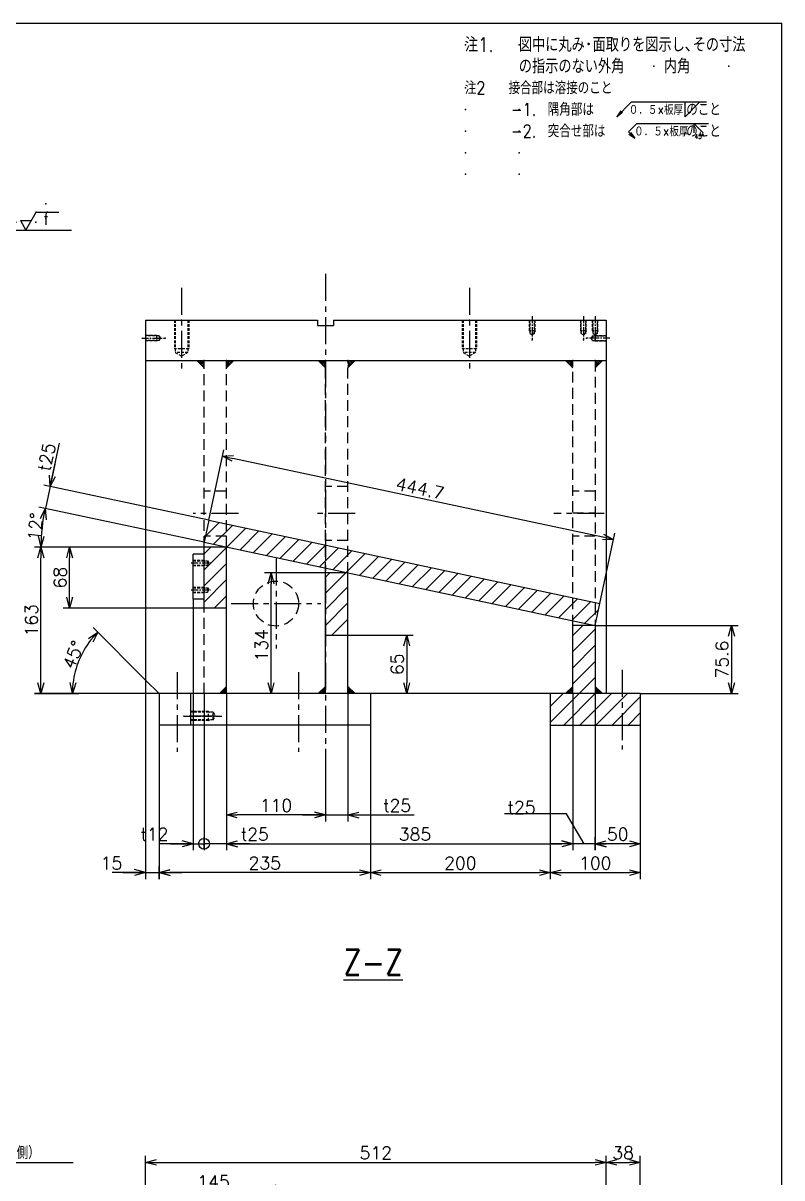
# Model space of a CAD drawing. Header units: millimetres. Extents: x -868 to 0, y 0 to 636.
# Drawn here: x -220.9 to -10, y 264.2 to 585 of the extents above; entities that cross this region are included whole.
import ezdxf

# ---------------------------------------------------------------- set-up
doc = ezdxf.new("R2010")
doc.units = ezdxf.units.MM
doc.linetypes.add('CENTER', pattern=[12, 7.5, -1.5, 1.5, -1.5])
doc.linetypes.add('DASHED', pattern=[4.5, 3, -1.5])
doc.layers.add('VIEW0001', color=7, linetype='Continuous')
doc.styles.get("Standard").update_dxf_attribs({"font": 'ROMANS', "bigfont": 'EXTFONT'})
doc.dimstyles.new('ISO-25', dxfattribs={"dimtxt": 2.5, "dimasz": 2.5, "dimexe": 1.25, "dimexo": 0.625, "dimtad": 1, "dimtxsty": 'Standard', "dimcen": 2.5, "dimadec": 0, "dimazin": 0, "dimtfac": 1, "dimtmove": 0, "dimatfit": 3, "dimfxl": 1, "dimarcsym": 0})
pattern_1 = [(45, (0, 0), (-2.236068, 2.236068), [])]

# ---------------------------------------------------------------- blocks, each defined once
blk = doc.blocks.new('DTL0028')
at = {"color": 0, "linetype": 'CENTER'}
blk.add_line((4.2, 0), (-21.8, 0), dxfattribs=at)
at = {"color": 0, "linetype": 'DASHED'}
for p, q in [((-15, 2.5), (-16.4, 0)), ((-15, -2.5), (-16.4, 0)), ((-15, -2.5), (-15, 2.5)), ((-15, 2.5), (0, 2.5)), ((-12, 3), (-12.9, 2.5)), ((-12, -3), (-12, 3)), ((-12, 3), (0, 3)), ((-15, -2.5), (0, -2.5)), ((-12, -3), (-12.9, -2.5)), ((-12, -3), (0, -3))]:
    blk.add_line(p, q, dxfattribs=at)
at = {"color": 0}
for p in [(-21.8, 0), (-12, 0), (0, 0)]:
    blk.add_point(p, dxfattribs=at)
blk = doc.blocks.new('DTL0018')
h = blk.add_hatch()
h.set_pattern_fill('ANSI31', color=0, scale=0.4, style=0, pattern_type=2)
h.set_pattern_definition([(45, (0, 0), (-0.89443, 0.89443), [])])
h.paths.add_polyline_path([(0, 8), (8, 0), (0, 0)])
at = {"color": 0, "linetype": 'Continuous'}
blk.add_line((8, 0), (0, 8), dxfattribs=at)
at = {"color": 0}
blk.add_point((0, 0), dxfattribs=at)
blk = doc.blocks.new('DTL0059')
at = {"color": 0, "linetype": 'CENTER'}
blk.add_line((-2.2, 0), (19.1, 0), dxfattribs=at)
at = {"color": 0, "linetype": 'DASHED'}
for p, q in [((0, 3), (12, 3)), ((0, 2.4), (16, 2.4)), ((12, 3), (12, -3)), ((16, 2.4), (16, -2.4)), ((16, 2.4), (17.4, 0)), ((16, -2.4), (17.4, 0)), ((0, -2.4), (16, -2.4)), ((0, -3), (12, -3))]:
    blk.add_line(p, q, dxfattribs=at)
at = {"color": 0}
for p in [(0, 0), (17.4, 0)]:
    blk.add_point(p, dxfattribs=at)
blk = doc.blocks.new('DTL0055')
at = {"color": 0, "linetype": 'CENTER'}
blk.add_line((-7.9, 0), (34.6, 0), dxfattribs=at)
at = {"color": 0, "linetype": 'DASHED'}
for p, q in [((20, 5), (0, 5)), ((25, 4.2), (0, 4.2)), ((20, 5), (20, -5)), ((20, 5), (21.3, 4.2)), ((25, 4.2), (27.5, 0)), ((25, 4.2), (25, -4.3)), ((25, -4.3), (0, -4.3)), ((20, -5), (0, -5)), ((20, -5), (21.3, -4.3)), ((25, -4.3), (27.5, 0))]:
    blk.add_line(p, q, dxfattribs=at)
at = {"color": 0}
for p in [(0, 0), (20, 0)]:
    blk.add_point(p, dxfattribs=at)
blk = doc.blocks.new('DTL0060')
at = {"color": 0, "linetype": 'DASHED'}
for p, q in [((0, 8), (32, 8)), ((0, 7), (36, 7)), ((32, 8), (32, -8)), ((36, 7), (40, 0)), ((36, 7), (36, -7)), ((0, -7), (36, -7)), ((0, -8), (32, -8)), ((36, -7), (40, 0))]:
    blk.add_line(p, q, dxfattribs=at)
at = {"color": 0}
for p in [(0, 0), (40, 0)]:
    blk.add_point(p, dxfattribs=at)
blk = doc.blocks.new('_Open30')
at = {"color": 0, "linetype": 'ByBlock', "lineweight": -2}
for p, q in [((-1, 0.267949), (0, 0)), ((0, 0), (-1, -0.267949)), ((0, 0), (-1, 0))]:
    blk.add_line(p, q, dxfattribs=at)
blk = doc.blocks.new('*D129')
at = {"color": 0, "lineweight": -2}
for p, q in [((-186.89, 219.99), (-186.89, 270.3)), ((-58.89, 219.99), (-58.89, 270.3)), ((-183.89, 268.5), (-61.89, 268.5))]:
    blk.add_line(p, q, dxfattribs=at)
at = {"layer": 'Defpoints', "color": 0}
for p in [(-58.89, 268.5), (-186.89, 219.99), (-58.89, 219.99)]:
    blk.add_point(p, dxfattribs=at)
at = {"color": 0, "lineweight": -2, "xscale": 3, "yscale": 3, "zscale": 3, "rotation": 180}
blk.add_blockref('_Open30', (-186.89, 268.5), dxfattribs=at)
at = {"color": 0, "lineweight": -2, "xscale": 3, "yscale": 3, "zscale": 3}
blk.add_blockref('_Open30', (-58.89, 268.5), dxfattribs=at)
at = {"color": 0, "insert": (-122.89, 271.14), "char_height": 3.5, "attachment_point": 5}
blk.add_mtext('512', dxfattribs=at)
blk = doc.blocks.new('*D130')
at = {"color": 0, "lineweight": -2}
for p, q in [((-49.39, 116.24), (-49.39, 270.3)), ((-55.89, 268.5), (-52.39, 268.5))]:
    blk.add_line(p, q, dxfattribs=at)
at = {"layer": 'Defpoints', "color": 0}
for p in [(-49.39, 268.5), (-58.89, 219.99), (-49.39, 116.24)]:
    blk.add_point(p, dxfattribs=at)
at = {"color": 0, "lineweight": -2, "xscale": 3, "yscale": 3, "zscale": 3, "rotation": 180}
blk.add_blockref('_Open30', (-58.89, 268.5), dxfattribs=at)
at = {"color": 0, "lineweight": -2, "xscale": 3, "yscale": 3, "zscale": 3}
blk.add_blockref('_Open30', (-49.39, 268.5), dxfattribs=at)
at = {"color": 0, "insert": (-54.14, 271.14), "char_height": 3.5, "attachment_point": 5}
blk.add_mtext('38', dxfattribs=at)
blk = doc.blocks.new('*D131')
at = {"color": 0, "lineweight": -2}
for p, q in [((-153.64, 260.5), (-183.89, 260.5)), ((-150.64, 153.74), (-150.64, 262.3))]:
    blk.add_line(p, q, dxfattribs=at)
at = {"layer": 'Defpoints', "color": 0}
for p in [(-186.89, 290.2), (-186.89, 260.5), (-150.64, 153.74)]:
    blk.add_point(p, dxfattribs=at)
at = {"color": 0, "lineweight": -2, "xscale": 3, "yscale": 3, "zscale": 3, "rotation": 180}
blk.add_blockref('_Open30', (-186.89, 260.5), dxfattribs=at)
at = {"color": 0, "lineweight": -2, "xscale": 3, "yscale": 3, "zscale": 3}
blk.add_blockref('_Open30', (-150.64, 260.5), dxfattribs=at)
at = {"color": 0, "insert": (-168, 263.14), "char_height": 3.5, "attachment_point": 5}
blk.add_mtext('145', dxfattribs=at)
blk = doc.blocks.new('*D132')
at = {"color": 0, "lineweight": -2}
for p, q in [((-164.39, 398.74), (-164.39, 355.2)), ((-68.14, 398.74), (-68.14, 355.2)), ((-161.39, 357), (-71.14, 357))]:
    blk.add_line(p, q, dxfattribs=at)
at = {"layer": 'Defpoints', "color": 0}
for p in [(-164.39, 398.74), (-68.14, 398.74), (-68.14, 357)]:
    blk.add_point(p, dxfattribs=at)
at = {"color": 0, "lineweight": -2, "xscale": 3, "yscale": 3, "zscale": 3, "rotation": 180}
blk.add_blockref('_Open30', (-164.39, 357), dxfattribs=at)
at = {"color": 0, "lineweight": -2, "xscale": 3, "yscale": 3, "zscale": 3}
blk.add_blockref('_Open30', (-68.14, 357), dxfattribs=at)
at = {"color": 0, "insert": (-112, 359.64), "char_height": 3.5, "attachment_point": 5}
blk.add_mtext('385', dxfattribs=at)
blk = doc.blocks.new('*D134')
at = {"color": 7, "linetype": 'Continuous'}
for p, q in [((-173.64, 424.99), (-173.64, 355.2)), ((-170.64, 398.74), (-170.64, 355.2)), ((-173.64, 357), (-183.2, 357)), ((-179.99, 357), (-170.64, 357)), ((-173.64, 357), (-176.69, 357.82)), ((-173.64, 357), (-176.69, 356.18))]:
    blk.add_line(p, q, dxfattribs=at)
blk.add_circle((-170.64, 357), 1.5, dxfattribs=at)
at = {"layer": 'Defpoints', "color": 0}
for p in [(-173.64, 424.99), (-170.64, 398.74), (-170.64, 357)]:
    blk.add_point(p, dxfattribs=at)
at = {"color": 0, "insert": (-184.46, 359.64), "char_height": 3.5, "attachment_point": 5}
blk.add_mtext('t12', dxfattribs=at)
blk = doc.blocks.new('_Origin')
at = {"color": 0, "linetype": 'ByBlock', "lineweight": -2}
blk.add_line((0, 0), (-1, 0), dxfattribs=at)
blk.add_circle((0, 0), 0.5, dxfattribs=at)
blk = doc.blocks.new('*D136')
at = {"color": 7, "linetype": 'Continuous'}
for p, q in [((-170.64, 355.58), (-170.64, 358.8)), ((-158.04, 357), (-170.64, 357)), ((-164.39, 357), (-161.33, 357.82)), ((-164.39, 357), (-161.33, 356.18)), ((-164.39, 357), (-152.85, 357))]:
    blk.add_line(p, q, dxfattribs=at)
at = {"layer": 'Defpoints', "color": 0}
for p in [(-164.39, 398.74), (-170.64, 357), (-170.64, 355.58)]:
    blk.add_point(p, dxfattribs=at)
at = {"color": 0, "insert": (-156.55, 359.64), "char_height": 3.5, "attachment_point": 5}
blk.add_mtext('t25', dxfattribs=at)
blk = doc.blocks.new('_None')
blk = doc.blocks.new('*D137')
at = {"color": 0, "lineweight": -2}
blk.add_line((-139.89, 365), (-161.39, 365), dxfattribs=at)
at = {"layer": 'Defpoints', "color": 0}
for p in [(-164.39, 365), (-136.89, 359.32), (-164.39, 355.58)]:
    blk.add_point(p, dxfattribs=at)
at = {"color": 0, "lineweight": -2, "xscale": 3, "yscale": 3, "zscale": 3, "rotation": 180}
blk.add_blockref('_Open30', (-164.39, 365), dxfattribs=at)
at = {"color": 0, "lineweight": -2, "xscale": 3, "yscale": 3, "zscale": 3}
blk.add_blockref('_Open30', (-136.89, 365), dxfattribs=at)
at = {"color": 0, "insert": (-150.64, 367.64), "char_height": 3.5, "attachment_point": 5}
blk.add_mtext('110', dxfattribs=at)
blk = doc.blocks.new('*D143')
at = {"color": 0, "lineweight": -2}
for p, q in [((-74.39, 389.99), (-74.39, 347.2)), ((-49.39, 389.99), (-49.39, 347.2)), ((-71.39, 349), (-52.39, 349))]:
    blk.add_line(p, q, dxfattribs=at)
at = {"layer": 'Defpoints', "color": 0}
for p in [(-74.39, 389.99), (-49.39, 389.99), (-49.39, 349)]:
    blk.add_point(p, dxfattribs=at)
at = {"color": 0, "lineweight": -2, "xscale": 3, "yscale": 3, "zscale": 3, "rotation": 180}
blk.add_blockref('_Open30', (-74.39, 349), dxfattribs=at)
at = {"color": 0, "lineweight": -2, "xscale": 3, "yscale": 3, "zscale": 3}
blk.add_blockref('_Open30', (-49.39, 349), dxfattribs=at)
at = {"color": 0, "insert": (-61.89, 351.64), "char_height": 3.5, "attachment_point": 5}
blk.add_mtext('100', dxfattribs=at)
blk = doc.blocks.new('*D144')
at = {"color": 0, "lineweight": -2}
for p, q in [((-124.39, 389.99), (-124.39, 347.2)), ((-121.39, 349), (-77.39, 349))]:
    blk.add_line(p, q, dxfattribs=at)
at = {"layer": 'Defpoints', "color": 0}
for p in [(-124.39, 389.99), (-74.39, 389.99), (-74.39, 349)]:
    blk.add_point(p, dxfattribs=at)
at = {"color": 0, "lineweight": -2, "xscale": 3, "yscale": 3, "zscale": 3, "rotation": 180}
blk.add_blockref('_Open30', (-124.39, 349), dxfattribs=at)
at = {"color": 0, "lineweight": -2, "xscale": 3, "yscale": 3, "zscale": 3}
blk.add_blockref('_Open30', (-74.39, 349), dxfattribs=at)
at = {"color": 0, "insert": (-99.39, 351.64), "char_height": 3.5, "attachment_point": 5}
blk.add_mtext('200', dxfattribs=at)
blk = doc.blocks.new('*D160')
at = {"color": 7, "linetype": 'Continuous'}
for p, q in [((-130.64, 398.74), (-130.64, 363.2)), ((-136.89, 383.36), (-136.89, 363.2)), ((-136.89, 365), (-139.94, 365.82)), ((-130.64, 365), (-127.58, 365.82)), ((-143.24, 365), (-124.29, 365)), ((-136.89, 365), (-139.94, 364.18)), ((-130.64, 365), (-127.58, 364.18)), ((-130.64, 365), (-112.23, 365))]:
    blk.add_line(p, q, dxfattribs=at)
at = {"layer": 'Defpoints', "color": 0}
for p in [(-130.64, 398.74), (-136.89, 383.36), (-130.64, 365)]:
    blk.add_point(p, dxfattribs=at)
at = {"color": 0, "insert": (-116.98, 367.64), "char_height": 3.5, "attachment_point": 5}
blk.add_mtext('t25', dxfattribs=at)
blk = doc.blocks.new('*D161')
at = {"color": 7, "linetype": 'Continuous'}
for p, q in [((-61.89, 398.74), (-61.89, 355.2)), ((-69.84, 365.36), (-87.13, 365.36)), ((-65.01, 357), (-69.84, 365.36)), ((-55.54, 357), (-74.49, 357)), ((-68.14, 357), (-71.19, 357.82)), ((-68.14, 357), (-71.19, 356.18)), ((-61.89, 357), (-58.83, 357.82)), ((-61.89, 357), (-58.83, 356.18))]:
    blk.add_line(p, q, dxfattribs=at)
at = {"layer": 'Defpoints', "color": 0}
for p in [(-68.14, 398.74), (-61.89, 398.74), (-68.14, 357)]:
    blk.add_point(p, dxfattribs=at)
at = {"color": 0, "insert": (-82.38, 365.36), "char_height": 3.5, "attachment_point": 8}
blk.add_mtext('t25', dxfattribs=at)
blk = doc.blocks.new('*D162')
at = {"color": 0, "lineweight": -2}
for p, q in [((-49.39, 389.99), (-49.39, 355.2)), ((-61.89, 355.2), (-61.89, 358.8)), ((-52.39, 357), (-58.89, 357))]:
    blk.add_line(p, q, dxfattribs=at)
at = {"layer": 'Defpoints', "color": 0}
for p in [(-49.39, 389.99), (-61.89, 357), (-61.89, 355.2)]:
    blk.add_point(p, dxfattribs=at)
at = {"color": 0, "lineweight": -2, "xscale": 3, "yscale": 3, "zscale": 3, "rotation": 180}
blk.add_blockref('_Open30', (-61.89, 357), dxfattribs=at)
at = {"color": 0, "lineweight": -2, "xscale": 3, "yscale": 3, "zscale": 3}
blk.add_blockref('_Open30', (-49.39, 357), dxfattribs=at)
at = {"color": 0, "insert": (-55.64, 359.64), "char_height": 3.5, "attachment_point": 5}
blk.add_mtext('50', dxfattribs=at)
blk = doc.blocks.new('SYM0030')
at = {"color": 7, "linetype": 'Continuous'}
for p, q in [((0, 0), (40.93, 52.95)), ((40.93, 52.95), (89.94, 52.95)), ((0, 0), (1.22, 2.92)), ((0, 0), (2.52, 1.92))]:
    blk.add_line(p, q, dxfattribs=at)
at = {"color": 7, "insert": (43.07, 53.82), "char_height": 3.5, "attachment_point": 7}
blk.add_mtext('{\\W0.833333;2×2-M6深12（両側）}', dxfattribs=at)
blk = doc.blocks.new('*D221')
at = {"color": 0, "lineweight": -2}
for p, q in [((-61.89, 417.64), (-22.2, 417.64)), ((-24, 414.64), (-24, 401.74)), ((-49.39, 398.74), (-22.2, 398.74))]:
    blk.add_line(p, q, dxfattribs=at)
at = {"layer": 'Defpoints', "color": 0}
for p in [(-61.89, 417.64), (-49.39, 398.74), (-24, 398.74)]:
    blk.add_point(p, dxfattribs=at)
at = {"color": 0, "lineweight": -2, "xscale": 3, "yscale": 3, "zscale": 3}
for p, rotation in [((-24, 417.64), 90.00000000000001), ((-24, 398.74), 270)]:
    blk.add_blockref('_Open30', p, dxfattribs=dict(at, rotation=rotation))
at = {"color": 0, "insert": (-26.65, 408.19), "char_height": 3.5, "attachment_point": 5, "rotation": 90}
blk.add_mtext('\\A1;75.6', dxfattribs=at)
blk = doc.blocks.new('*D222')
at = {"color": 7, "linetype": 'Continuous'}
for p, q in [((-170.64, 440.76), (-216.59, 450.52)), ((-214.83, 450.15), (-216.18, 447.29)), ((-214.83, 450.15), (-214.57, 447)), ((-215.96, 439.43), (-216.68, 442.51)), ((-215.96, 439.43), (-215.05, 442.46)), ((-170.64, 439.43), (-217.76, 439.43))]:
    blk.add_line(p, q, dxfattribs=at)
blk.add_arc((-164.39, 439.43), 51.57, 168, 180, dxfattribs=at)
at = {"layer": 'Defpoints', "color": 0}
for p in [(-215.45, 446.61), (-170.64, 440.76), (-170.64, 439.43), (-164.39, 439.43)]:
    blk.add_point(p, dxfattribs=at)
at = {"color": 7, "insert": (-215.75, 444.91), "char_height": 3.5, "attachment_point": 8, "rotation": 84.9}
blk.add_mtext('\\W1;12°', dxfattribs=at)
blk = doc.blocks.new('*D223')
at = {"color": 0, "lineweight": -2}
for p, q in [((-169.34, 446.87), (-165.18, 466.45)), ((-59.74, 442.19), (-162.62, 464.06)), ((-60.59, 423.76), (-56.43, 443.33))]:
    blk.add_line(p, q, dxfattribs=at)
at = {"layer": 'Defpoints', "color": 0}
for p in [(-165.55, 464.68), (-169.34, 446.87), (-60.59, 423.76)]:
    blk.add_point(p, dxfattribs=at)
at = {"color": 0, "lineweight": -2, "xscale": 3, "yscale": 3, "zscale": 3}
for p, rotation in [((-165.55, 464.68), 167.9999951069275), ((-56.8, 441.57), 347.9999951069275)]:
    blk.add_blockref('_Open30', p, dxfattribs=dict(at, rotation=rotation))
at = {"color": 0, "insert": (-110.63, 455.72), "char_height": 3.5, "attachment_point": 5, "rotation": 348}
blk.add_mtext('444.7', dxfattribs=at)
blk = doc.blocks.new('*D224')
at = {"color": 7, "linetype": 'Continuous'}
for p, q in [((-213.42, 456.24), (-210.85, 468.3)), ((-212.1, 462.45), (-214.72, 450.13)), ((-213.42, 456.24), (-213.58, 459.4)), ((-213.42, 456.24), (-211.98, 459.06)), ((-169.34, 446.87), (-215.18, 456.61))]:
    blk.add_line(p, q, dxfattribs=at)
at = {"layer": 'Defpoints', "color": 0}
for p in [(-214.72, 450.13), (-169.34, 446.87), (-170.64, 440.76)]:
    blk.add_point(p, dxfattribs=at)
at = {"color": 0, "insert": (-214.37, 464.46), "char_height": 3.5, "attachment_point": 5, "rotation": 78}
blk.add_mtext('t25', dxfattribs=at)
blk = doc.blocks.new('*D225')
at = {"color": 0, "lineweight": -2}
for p, q in [((-170.64, 439.43), (-217.8, 439.43)), ((-216, 401.74), (-216, 436.43)), ((-183.14, 398.74), (-217.8, 398.74))]:
    blk.add_line(p, q, dxfattribs=at)
at = {"layer": 'Defpoints', "color": 0}
for p in [(-216, 439.43), (-170.64, 439.43), (-183.14, 398.74)]:
    blk.add_point(p, dxfattribs=at)
at = {"color": 0, "lineweight": -2, "xscale": 3, "yscale": 3, "zscale": 3}
for p, rotation in [((-216, 439.43), 90), ((-216, 398.74), 270)]:
    blk.add_blockref('_Open30', p, dxfattribs=dict(at, rotation=rotation))
at = {"color": 0, "insert": (-218.64, 419.09), "char_height": 3.5, "attachment_point": 5, "rotation": 90}
blk.add_mtext('163', dxfattribs=at)
blk = doc.blocks.new('*D227')
at = {"color": 0, "lineweight": -2}
for p, q in [((-136.89, 432.25), (-153.8, 432.25)), ((-152, 401.74), (-152, 429.25))]:
    blk.add_line(p, q, dxfattribs=at)
at = {"layer": 'Defpoints', "color": 0}
for p in [(-152, 432.25), (-136.89, 432.25), (-183.14, 398.74)]:
    blk.add_point(p, dxfattribs=at)
at = {"color": 0, "lineweight": -2, "xscale": 3, "yscale": 3, "zscale": 3}
for p, rotation in [((-152, 432.25), 90), ((-152, 398.74), 270)]:
    blk.add_blockref('_Open30', p, dxfattribs=dict(at, rotation=rotation))
at = {"color": 0, "insert": (-154.64, 412.16), "char_height": 3.5, "attachment_point": 5, "rotation": 90}
blk.add_mtext('134', dxfattribs=at)
blk = doc.blocks.new('*D228')
at = {"color": 0, "lineweight": -2}
for p, q in [((-170.64, 439.43), (-209.8, 439.43)), ((-208, 425.49), (-208, 436.43)), ((-170.64, 422.49), (-209.8, 422.49))]:
    blk.add_line(p, q, dxfattribs=at)
at = {"layer": 'Defpoints', "color": 0}
for p in [(-208, 439.43), (-170.64, 439.43), (-170.64, 422.49)]:
    blk.add_point(p, dxfattribs=at)
at = {"color": 0, "lineweight": -2, "xscale": 3, "yscale": 3, "zscale": 3}
for p, rotation in [((-208, 439.43), 90), ((-208, 422.49), 270)]:
    blk.add_blockref('_Open30', p, dxfattribs=dict(at, rotation=rotation))
at = {"color": 0, "insert": (-210.64, 430.96), "char_height": 3.5, "attachment_point": 5, "rotation": 90}
blk.add_mtext('68', dxfattribs=at)
blk = doc.blocks.new('*D229')
at = {"color": 0, "lineweight": -2}
for p, q in [((-183.14, 389.99), (-183.14, 347.2)), ((-127.39, 349), (-180.14, 349))]:
    blk.add_line(p, q, dxfattribs=at)
at = {"layer": 'Defpoints', "color": 0}
for p in [(-183.14, 389.99), (-124.39, 389.99), (-183.14, 349)]:
    blk.add_point(p, dxfattribs=at)
at = {"color": 0, "lineweight": -2, "xscale": 3, "yscale": 3, "zscale": 3, "rotation": 180}
blk.add_blockref('_Open30', (-183.14, 349), dxfattribs=at)
at = {"color": 0, "lineweight": -2, "xscale": 3, "yscale": 3, "zscale": 3}
blk.add_blockref('_Open30', (-124.39, 349), dxfattribs=at)
at = {"color": 0, "insert": (-153.76, 351.64), "char_height": 3.5, "attachment_point": 5}
blk.add_mtext('235', dxfattribs=at)
blk = doc.blocks.new('*D230')
at = {"color": 0, "lineweight": -2}
for p, q in [((-130.64, 414.99), (-112.49, 414.99)), ((-114.29, 411.99), (-114.29, 401.74))]:
    blk.add_line(p, q, dxfattribs=at)
at = {"layer": 'Defpoints', "color": 0}
for p in [(-130.64, 414.99), (-114.29, 398.74), (-49.39, 398.74)]:
    blk.add_point(p, dxfattribs=at)
at = {"color": 0, "lineweight": -2, "xscale": 3, "yscale": 3, "zscale": 3}
for p, rotation in [((-114.29, 414.99), 90), ((-114.29, 398.74), 270)]:
    blk.add_blockref('_Open30', p, dxfattribs=dict(at, rotation=rotation))
at = {"color": 0, "insert": (-116.93, 406.87), "char_height": 3.5, "attachment_point": 5, "rotation": 90}
blk.add_mtext('65', dxfattribs=at)
blk = doc.blocks.new('*D248')
at = {"color": 7, "linetype": 'Continuous'}
for p, q in [((-186.89, 402.49), (-186.89, 347.2)), ((-186.89, 349), (-189.94, 349.82)), ((-183.14, 347.2), (-183.14, 350.8)), ((-183.14, 349), (-180.08, 349.82)), ((-186.89, 349), (-196.2, 349)), ((-193.24, 349), (-176.79, 349)), ((-186.89, 349), (-189.94, 348.18)), ((-183.14, 349), (-180.08, 348.18))]:
    blk.add_line(p, q, dxfattribs=at)
at = {"layer": 'Defpoints', "color": 0}
for p in [(-186.89, 402.49), (-183.14, 349), (-183.14, 347.2)]:
    blk.add_point(p, dxfattribs=at)
at = {"color": 0, "insert": (-196.38, 351.64), "char_height": 3.5, "attachment_point": 5}
blk.add_mtext('15', dxfattribs=at)
blk = doc.blocks.new('*D249')
at = {"color": 0, "lineweight": -2}
for p, q in [((-186.89, 402.49), (-201.45, 417.05)), ((-217.8, 398.74), (-205.43, 398.74))]:
    blk.add_line(p, q, dxfattribs=at)
blk.add_arc((-183.14, 398.74), 24.1, 142.1381, 172.8619, dxfattribs=at)
at = {"layer": 'Defpoints', "color": 0}
for p in [(-206.41, 404.98), (-186.89, 402.49), (-217.8, 398.74), (-183.14, 398.74)]:
    blk.add_point(p, dxfattribs=at)
at = {"color": 0, "lineweight": -2, "xscale": 3, "yscale": 3, "zscale": 3}
for p, rotation in [((-200.18, 415.78), 48.56907425510127), ((-207.23, 398.74), 266.4309257448983)]:
    blk.add_blockref('_Open30', p, dxfattribs=dict(at, rotation=rotation))
at = {"color": 7, "insert": (-205.4, 408.84), "char_height": 3.5, "attachment_point": 8, "rotation": 67.5}
blk.add_mtext('\\W1;45°', dxfattribs=at)
blk = doc.blocks.new('USER0001')
at = {"color": 0, "linetype": 'Continuous'}
for p, q in [((0, 0), (2.89, 5)), ((2.89, 5), (9.2, 5)), ((-1.5, 2.6), (0, 0)), ((-1.5, 2.6), (1.5, 2.6))]:
    blk.add_line(p, q, dxfattribs=at)
at = {"color": 0}
for p in [(5.6, 7.3), (2.89, 5), (-2.8, 2.2), (2.8, 2.2), (5.6, 3.2), (5.6, 3.2), (0, 0)]:
    blk.add_point(p, dxfattribs=at)
blk = doc.blocks.new('SYM0039')
at = {"color": 0}
blk.add_blockref('USER0001', (0, 0), dxfattribs=at)
at = {"color": 0, "insert": (4.98, 1.45), "char_height": 3.5, "attachment_point": 7}
blk.add_mtext('{\\W0.8;f}', dxfattribs=at)

msp = doc.modelspace()

# ---------------------------------------------------------------- hatches: boundary and pattern name
h = msp.add_hatch()
h.set_pattern_fill('ANSI31', style=0, pattern_type=2)
h.set_pattern_definition(pattern_1)
h.paths.add_polyline_path([(-170.639, 440.757), (-61.889, 417.642), (-60.589, 423.755), (-169.339, 446.871)])
h = msp.add_hatch()
h.set_pattern_fill('ANSI31', style=0, pattern_type=2)
h.set_pattern_definition(pattern_1)
h.paths.add_polyline_path([(-170.639, 439.429), (-170.639, 422.49), (-164.389, 422.49), (-164.389, 439.429)])
h = msp.add_hatch()
h.set_pattern_fill('ANSI31', style=0, pattern_type=2)
h.set_pattern_definition(pattern_1)
h.paths.add_polyline_path([(-136.889, 432.255), (-136.889, 414.99), (-130.639, 414.99), (-130.639, 432.255)])
h = msp.add_hatch()
h.set_pattern_fill('ANSI31', style=0, pattern_type=2)
h.set_pattern_definition(pattern_1)
h.paths.add_polyline_path([(-68.139, 417.642), (-68.139, 398.74), (-61.889, 398.74), (-61.889, 417.642)])
h = msp.add_hatch()
h.set_pattern_fill('ANSI31', style=0, pattern_type=2)
h.set_pattern_definition(pattern_1)
h.paths.add_polyline_path([(-74.389, 398.74), (-74.389, 389.99), (-49.389, 389.99), (-49.389, 398.74)])

# ---------------------------------------------------------------- linework, layer by layer
at = {"color": 7, "linetype": 'Continuous'}
for p, q in [((-230.2, 527.514), (-207.516, 527.514)), ((-186.889, 502.49), (-186.889, 402.49)), ((-186.889, 502.49), (-139.139, 502.49)), ((-139.139, 502.49), (-139.139, 500.99)), ((-139.139, 500.99), (-134.639, 500.99)), ((-134.639, 502.49), (-58.889, 502.49)), ((-134.639, 502.49), (-134.639, 500.99)), ((-58.889, 502.49), (-58.889, 398.74)), ((-186.889, 491.24), (-58.889, 491.24)), ((-195.639, 452.155), (-195.639, 452.155)), ((-195.639, 452.155), (-195.639, 452.155)), ((-169.339, 446.871), (-170.639, 440.757)), ((-169.339, 446.871), (-60.589, 423.755)), ((-170.639, 440.757), (-61.889, 417.642)), ((-170.639, 437.49), (-173.639, 437.49)), ((-173.639, 424.99), (-173.639, 437.49)), ((-170.639, 422.49), (-170.639, 439.429)), ((-164.389, 439.429), (-170.639, 439.429)), ((-164.389, 398.74), (-164.389, 439.429)), ((-136.889, 398.74), (-136.889, 432.255)), ((-130.639, 398.74), (-130.639, 432.255)), ((-170.639, 424.99), (-173.639, 424.99)), ((-61.889, 417.642), (-60.589, 423.755)), ((-164.389, 422.49), (-170.639, 422.49)), ((-68.139, 398.74), (-68.139, 417.642)), ((-61.889, 417.642), (-68.139, 417.642)), ((-61.889, 417.642), (-61.889, 398.74)), ((-136.889, 414.99), (-130.639, 414.99)), ((-186.889, 402.49), (-183.139, 398.74)), ((-49.389, 398.74), (-183.139, 398.74)), ((-183.139, 398.74), (-183.139, 389.99)), ((-174.389, 398.74), (-174.389, 389.99)), ((-124.389, 398.74), (-124.389, 389.99)), ((-74.389, 398.74), (-74.389, 389.99)), ((-49.389, 398.74), (-49.389, 389.99)), ((-124.389, 389.99), (-183.139, 389.99)), ((-74.389, 389.99), (-49.389, 389.99))]:
    msp.add_line(p, q, dxfattribs=at)
at = {"color": 7, "linetype": 'CENTER'}
for p, q in [((-136.889, 515.302), (-136.889, 383.233)), ((-176.889, 511.498), (-176.889, 488.74)), ((-96.889, 511.498), (-96.889, 488.74)), ((-161.025, 448.74), (-173.639, 448.74)), ((-128.613, 448.74), (-139.326, 448.74)), ((-59.389, 448.74), (-73.404, 448.74)), ((-150.639, 436.24), (-150.639, 411.24)), ((-163.139, 423.74), (-138.139, 423.74)), ((-178.139, 404.698), (-178.139, 382.506)), ((-144.389, 404.698), (-144.389, 382.506)), ((-54.389, 405.315), (-54.389, 383.2)), ((-167.261, 392.49), (-176.314, 392.49))]:
    msp.add_line(p, q, dxfattribs=at)
at = {"color": 7, "linetype": 'DASHED'}
for p, q in [((-170.639, 439.429), (-170.639, 491.24)), ((-164.389, 439.429), (-164.389, 491.24)), ((-136.889, 432.255), (-136.889, 491.24)), ((-130.639, 432.255), (-130.639, 491.24)), ((-68.139, 417.642), (-68.139, 491.24)), ((-61.889, 491.24), (-61.889, 417.642)), ((-130.639, 456.24), (-136.889, 456.24)), ((-164.389, 454.99), (-170.639, 454.99)), ((-61.889, 454.99), (-68.139, 454.99)), ((-68.139, 448.99), (-61.889, 448.99)), ((-164.389, 442.49), (-170.639, 442.49)), ((-130.639, 441.24), (-136.889, 441.24)), ((-61.889, 442.49), (-68.139, 442.49)), ((-170.639, 398.74), (-170.639, 422.49))]:
    msp.add_line(p, q, dxfattribs=at)
at = {"color": 100, "linetype": 'Continuous'}
msp.add_line((-130.639, 432.255), (-136.889, 432.255), dxfattribs=at)
at = {"color": 7, "linetype": 'DASHED'}
msp.add_circle((-150.639, 423.74), 6.25, dxfattribs=at)
at = {"layer": 'VIEW0001', "color": 7, "linetype": 'Continuous'}
for p, q in [((-800, 585), (-10, 585)), ((-10, 12), (-10, 585)), ((-51.934, 563), (-55.934, 559)), ((-30.934, 563), (-51.934, 563)), ((-36.934, 559), (-36.934, 563)), ((-32.934, 563), (-36.934, 559)), ((-54.787, 560.638), (-55.934, 559)), ((-54.295, 560.147), (-55.934, 559)), ((-50.434, 557), (-52.684, 554.75)), ((-30.434, 557), (-50.434, 557)), ((-34.434, 557), (-31.934, 554.5)), ((-34.434, 554.5), (-34.434, 557)), ((-52.684, 554.75), (-50.934, 553)), ((-52.572, 554.147), (-50.934, 553)), ((-52.081, 554.638), (-50.934, 553))]:
    msp.add_line(p, q, dxfattribs=at)
at = {"layer": 'VIEW0001', "color": 7}
for p in [(-98, 579), (-83, 579), (-45.56, 573), (-24.76, 573), (-98, 567), (-98, 567), (-83, 567), (-98, 561), (-83, 561), (-98, 555), (-83, 555), (-98, 549), (-83, 549), (-98, 543), (-83, 543)]:
    msp.add_point(p, dxfattribs=at)

# ---------------------------------------------------------------- block references
at = {"color": 7}
for name, p in [('SYM0039', (-220.2, 527.514)), ('SYM0030', (-296.932, 215.552))]:
    msp.add_blockref(name, p, dxfattribs=at)
at = {"color": 7, "xscale": 0.25, "zscale": 0.25}
for name, p, yscale, rotation in [('DTL0060', (-176.889, 502.49), 0.25, 270), ('DTL0060', (-96.889, 502.49), 0.25, 270), ('DTL0028', (-79.389, 502.49), 0.25, 89.99999999999997), ('DTL0028', (-65.139, 502.49), 0.25, 89.99999999999997), ('DTL0028', (-61.889, 502.49), 0.25, 89.99999999999997), ('DTL0028', (-186.889, 497.49), 0.25, 180), ('DTL0018', (-170.639, 491.24), 0.25, 180), ('DTL0018', (-164.389, 491.24), 0.25, 270), ('DTL0018', (-136.889, 491.24), 0.25, 180), ('DTL0018', (-130.639, 491.24), 0.25, 270), ('DTL0018', (-68.139, 491.24), 0.25, 180), ('DTL0018', (-61.889, 491.24), 0.25, 270), ('DTL0018', (-164.389, 398.74), 0.25, 90.00000000000001), ('DTL0018', (-136.889, 398.74), 0.25, 90.00000000000001), ('DTL0018', (-68.139, 398.74), 0.25, 90.00000000000001), ('DTL0055', (-174.389, 392.49), -0.25, 360)]:
    msp.add_blockref(name, p, dxfattribs=dict(at, yscale=yscale, rotation=rotation))
for name, p, yscale in [('DTL0028', (-58.889, 497.49), -0.25), ('DTL0059', (-173.639, 435.039), 0.25), ('DTL0059', (-173.639, 427.539), 0.25), ('DTL0018', (-130.639, 398.74), 0.25), ('DTL0018', (-61.889, 398.74), 0.25)]:
    msp.add_blockref(name, p, dxfattribs=dict(at, yscale=yscale))

# ---------------------------------------------------------------- texts
at = {"color": 7, "insert": (-131.841, 320.588), "char_height": 7, "attachment_point": 7}
msp.add_mtext('{\\W0.833333;\\LZ-Z\\l}', dxfattribs=at)
at = {"layer": 'VIEW0001', "color": 7}
for s, insert, char_height, attachment_point in [('{\\W0.833333;注1.}', (-98.143, 577), 4, 7), ('{\\W0.833333;図中に丸み･面取りを図示し､その寸法}', (-83.143, 577), 4, 7), ('{\\W0.833333;の指示のない外角\u3000\u3000\u3000内角}', (-83.143, 571), 4, 7), ('{\\W0.833333;注2\u3000\u3000接合部は溶接のこと}', (-98.14, 565.25), 3.5, 7), ('{\\W0.833333;\u3000\u3000\u3000\u3000-1.\u3000隅角部は\u3000\u3000\u3000\u3000\u3000\u3000\u3000\u3000のこと}', (-98.14, 559.25), 3.5, 7), ('{\\W0.761905;０．５×板厚}', (-45.024, 560.78), 2.5, 5), ('{\\W0.833333;\u3000\u3000\u3000\u3000-2.\u3000突合せ部は\u3000\u3000\u3000\u3000\u3000\u3000\u3000のこと}', (-98.14, 553.25), 3.5, 7), ('{\\W0.761905;０．５×板厚}', (-43.524, 554.78), 2.5, 5), ('{\\W0.761905;45°}', (-32.989, 553.538), 1.3, 5)]:
    msp.add_mtext(s, dxfattribs=dict(at, insert=insert, char_height=char_height, attachment_point=attachment_point))

# ---------------------------------------------------------------- dimensions: what is measured, and where the dimension line sits
at = {"color": 7}
for base, p1, p2, angle, text, override, picture, middle, dimtype in [((-214.715, 450.126), (-169.339, 446.871), (-170.639, 440.757), 258, 't25', {"dimtxt": 3.5, "dimasz": 3, "dimexe": 1.8, "dimexo": 0, "dimgap": 0.875, "dimtad": 1, "dimtih": 0, "dimtoh": 0, "dimdec": 0, "dimdsep": 46, "dimblk1": 'Open30', "dimblk2": 'None', "dimsah": 1, "dimse1": 0, "dimse2": 1, "dimtmove": 0}, '*D224', (-211.785, 463.908), 161), ((-165.553, 464.685), (-60.589, 423.755), (-169.339, 446.871), 168, '444.7', {"dimtxt": 3.5, "dimasz": 3, "dimexe": 1.800011, "dimexo": 0, "dimgap": 0.875, "dimtad": 1, "dimtih": 0, "dimtoh": 0, "dimdec": 1, "dimzin": 0, "dimdsep": 46, "dimblk1": 'Open30', "dimblk2": 'Open30', "dimsah": 1, "dimse1": 0, "dimse2": 0, "dimtmove": 0}, '*D223', (-111.177, 453.127), 161), ((-215.999, 439.429), (-183.139, 398.74), (-170.639, 439.429), 270, '163', {"dimtxt": 3.5, "dimasz": 3, "dimexe": 1.8, "dimexo": 0, "dimgap": 0.875, "dimtad": 1, "dimtih": 0, "dimtoh": 0, "dimdec": 0, "dimdsep": 46, "dimblk1": 'Open30', "dimblk2": 'Open30', "dimsah": 1, "dimse1": 0, "dimse2": 0, "dimtmove": 0}, '*D225', (-215.999, 419.086), 160), ((-207.999, 439.429), (-170.639, 422.49), (-170.639, 439.429), 270, '68', {"dimtxt": 3.5, "dimasz": 3, "dimexe": 1.8, "dimexo": 0, "dimgap": 0.875, "dimtad": 1, "dimtih": 0, "dimtoh": 0, "dimdec": 0, "dimdsep": 46, "dimblk1": 'Open30', "dimblk2": 'Open30', "dimsah": 1, "dimse1": 0, "dimse2": 0, "dimtmove": 0}, '*D228', (-207.999, 430.961), 160), ((-151.999, 432.255), (-183.139, 398.74), (-136.889, 432.255), 270, '134', {"dimtxt": 3.5, "dimasz": 3, "dimexe": 1.8, "dimexo": 0, "dimgap": 0.875, "dimtad": 1, "dimtih": 0, "dimtoh": 0, "dimdec": 0, "dimdsep": 46, "dimblk1": 'Open30', "dimblk2": 'Open30', "dimsah": 1, "dimse1": 1, "dimse2": 0, "dimtmove": 0}, '*D227', (-151.999, 412.155), 160), ((-170.639, 357.001), (-173.639, 424.99), (-170.639, 398.74), 180, 't12', {"dimtxt": 3.5, "dimasz": 3, "dimexe": 1.8, "dimexo": 0, "dimgap": 0.875, "dimtad": 1, "dimtih": 0, "dimtoh": 0, "dimdec": 0, "dimdsep": 46, "dimblk1": 'Open30', "dimblk2": 'Origin', "dimsah": 1, "dimse1": 0, "dimse2": 0, "dimtmove": 0}, '*D134', (-184.46, 357.001), 160), ((-23.999, 398.74), (-61.889, 417.642), (-49.389, 398.74), 90, '\\A1;75.6', {"dimtxt": 3.5, "dimasz": 3, "dimexe": 1.8, "dimexo": 0, "dimgap": 0.875, "dimtad": 1, "dimtih": 0, "dimtoh": 0, "dimdec": 1, "dimzin": 0, "dimdsep": 46, "dimblk1": 'Open30', "dimblk2": 'Open30', "dimsah": 1, "dimse1": 0, "dimse2": 0, "dimtmove": 0}, '*D221', (-23.999, 408.192), 160), ((-114.289, 398.74), (-130.639, 414.99), (-49.389, 398.74), 90, '65', {"dimtxt": 3.5, "dimasz": 3, "dimexe": 1.8, "dimexo": 0, "dimgap": 0.875, "dimtad": 1, "dimtih": 0, "dimtoh": 0, "dimdec": 0, "dimdsep": 46, "dimblk1": 'Open30', "dimblk2": 'Open30', "dimsah": 1, "dimse1": 0, "dimse2": 1, "dimtmove": 0}, '*D230', (-114.289, 406.866), 160), ((-183.139, 349.001), (-186.889, 402.49), (-183.139, 347.2), 180, '15', {"dimtxt": 3.5, "dimasz": 3, "dimexe": 1.8, "dimexo": 0, "dimgap": 0.875, "dimtad": 1, "dimtih": 0, "dimtoh": 0, "dimdec": 0, "dimdsep": 46, "dimblk1": 'Open30', "dimblk2": 'Open30', "dimsah": 1, "dimse1": 0, "dimse2": 0, "dimtmove": 0}, '*D248', (-196.384, 349.001), 160), ((-68.139, 357.001), (-164.389, 398.74), (-68.139, 398.74), 180, '385', {"dimtxt": 3.5, "dimasz": 3, "dimexe": 1.8, "dimexo": 0, "dimgap": 0.875, "dimtad": 1, "dimtih": 0, "dimtoh": 0, "dimdec": 0, "dimdsep": 46, "dimblk1": 'Open30', "dimblk2": 'Open30', "dimsah": 1, "dimse1": 0, "dimse2": 0, "dimtmove": 0}, '*D132', (-111.999, 357.001), 160), ((-130.639, 365.001), (-136.889, 383.358), (-130.639, 398.74), 180, 't25', {"dimtxt": 3.5, "dimasz": 3, "dimexe": 1.8, "dimexo": 0, "dimgap": 0.875, "dimtad": 1, "dimtih": 0, "dimtoh": 0, "dimdec": 0, "dimdsep": 46, "dimblk1": 'Open30', "dimblk2": 'Open30', "dimsah": 1, "dimse1": 0, "dimse2": 0, "dimtmove": 0}, '*D160', (-116.984, 365.001), 160), ((-74.389, 349.001), (-124.389, 389.99), (-74.389, 389.99), 180, '200', {"dimtxt": 3.5, "dimasz": 3, "dimexe": 1.8, "dimexo": 0, "dimgap": 0.875, "dimtad": 1, "dimtih": 0, "dimtoh": 0, "dimdec": 0, "dimdsep": 46, "dimblk1": 'Open30', "dimblk2": 'Open30', "dimsah": 1, "dimse1": 0, "dimse2": 1, "dimtmove": 0}, '*D144', (-99.388, 349.001), 160), ((-49.389, 349.001), (-74.389, 389.99), (-49.389, 389.99), 180, '100', {"dimtxt": 3.5, "dimasz": 3, "dimexe": 1.8, "dimexo": 0, "dimgap": 0.875, "dimtad": 1, "dimtih": 0, "dimtoh": 0, "dimdec": 0, "dimdsep": 46, "dimblk1": 'Open30', "dimblk2": 'Open30', "dimsah": 1, "dimse1": 0, "dimse2": 0, "dimtmove": 0}, '*D143', (-61.888, 349.001), 160), ((-58.889, 268.5), (-186.889, 219.99), (-58.889, 219.99), 180, '512', {"dimtxt": 3.5, "dimasz": 3, "dimexe": 1.8, "dimexo": 0, "dimgap": 0.875, "dimtad": 1, "dimtih": 0, "dimtoh": 0, "dimdec": 0, "dimdsep": 46, "dimblk1": 'Open30', "dimblk2": 'Open30', "dimsah": 1, "dimse1": 0, "dimse2": 0, "dimtmove": 0}, '*D129', (-122.888, 268.5), 160), ((-49.389, 268.5), (-58.889, 219.99), (-49.389, 116.24), 180, '38', {"dimtxt": 3.5, "dimasz": 3, "dimexe": 1.8, "dimexo": 0, "dimgap": 0.875, "dimtad": 1, "dimtih": 0, "dimtoh": 0, "dimdec": 0, "dimdsep": 46, "dimblk1": 'Open30', "dimblk2": 'Open30', "dimsah": 1, "dimse1": 1, "dimse2": 0, "dimtmove": 0}, '*D130', (-54.138, 268.5), 160)]:
    dim = msp.add_linear_dim(base=base, p1=p1, p2=p2, angle=angle, text=text, dimstyle='ISO-25', override=override, dxfattribs=at)
    dim.commit()
    dim.dimension.update_dxf_attribs({"geometry": picture, "text_midpoint": middle, "dimtype": dimtype})
for base, center, p1, p2, text, picture, middle in [((-215.452, 446.605), (-164.389, 439.429), (-170.639, 440.757), (-170.639, 439.429), '\\A1;12°', '*D222', (-215.748, 444.039)), ((-206.414, 404.977), (-183.139, 398.74), (-186.889, 402.49), (-217.8, 398.74), '45°', '*D249', (-205.4, 407.962))]:
    dim = msp.add_angular_dim_3p(base=base, center=center, p1=p1, p2=p2, text=text, dimstyle='ISO-25', override={"dimtxt": 3.5, "dimasz": 3, "dimexe": 1.8, "dimexo": 0, "dimgap": 0.875, "dimtad": 1, "dimtih": 0, "dimtoh": 0, "dimdsep": 46, "dimblk1": 'Open30', "dimblk2": 'Open30', "dimsah": 1, "dimse1": 0, "dimse2": 0, "dimaunit": 1, "dimadec": 0, "dimtmove": 0}, dxfattribs=at)
    dim.commit()
    dim.dimension.update_dxf_attribs({"geometry": picture, "text_midpoint": middle, "dimtype": 165})
for base, p1, p2, text, override, picture, middle in [((-170.639, 357.001), (-164.389, 398.74), (-170.639, 355.575), 't25', {"dimtxt": 3.5, "dimasz": 3, "dimexe": 1.8, "dimexo": 0, "dimgap": 0.875, "dimtad": 1, "dimtih": 0, "dimtoh": 0, "dimdec": 0, "dimdsep": 46, "dimblk1": 'Open30', "dimblk2": 'None', "dimsah": 1, "dimse1": 1, "dimse2": 0, "dimtmove": 0}, '*D136', (-156.548, 357.001)), ((-68.139, 357), (-61.889, 398.74), (-68.139, 398.74), 't25', {"dimtxt": 3.5, "dimasz": 3, "dimexe": 1.8, "dimexo": 0, "dimgap": 0.875, "dimtad": 1, "dimtih": 0, "dimtoh": 0, "dimdec": 0, "dimdsep": 46, "dimblk1": 'Open30', "dimblk2": 'Open30', "dimsah": 1, "dimse1": 0, "dimse2": 1, "dimtmove": 1}, '*D161', (-82.375, 365.366)), ((-183.139, 349.001), (-124.389, 389.99), (-183.139, 389.99), '235', {"dimtxt": 3.5, "dimasz": 3, "dimexe": 1.8, "dimexo": 0, "dimgap": 0.875, "dimtad": 1, "dimtih": 0, "dimtoh": 0, "dimdec": 0, "dimdsep": 46, "dimblk1": 'Open30', "dimblk2": 'Open30', "dimsah": 1, "dimse1": 1, "dimse2": 0, "dimtmove": 0}, '*D229', (-153.762, 349.001)), ((-61.889, 357.001), (-49.389, 389.99), (-61.889, 355.2), '50', {"dimtxt": 3.5, "dimasz": 3, "dimexe": 1.8, "dimexo": 0, "dimgap": 0.875, "dimtad": 1, "dimtih": 0, "dimtoh": 0, "dimdec": 0, "dimdsep": 46, "dimblk1": 'Open30', "dimblk2": 'Open30', "dimsah": 1, "dimse1": 0, "dimse2": 0, "dimtmove": 0}, '*D162', (-55.637, 357.001)), ((-164.389, 365), (-136.889, 359.321), (-164.389, 355.575), '110', {"dimtxt": 3.5, "dimasz": 3, "dimexe": 1.8, "dimexo": 0, "dimgap": 0.875, "dimtad": 1, "dimtih": 0, "dimtoh": 0, "dimdec": 0, "dimdsep": 46, "dimblk1": 'Open30', "dimblk2": 'Open30', "dimsah": 1, "dimse1": 1, "dimse2": 1, "dimtmove": 0}, '*D137', (-150.637, 365)), ((-186.889, 260.501), (-150.639, 153.74), (-186.889, 290.201), '145', {"dimtxt": 3.5, "dimasz": 3, "dimexe": 1.8, "dimexo": 0, "dimgap": 0.875, "dimtad": 1, "dimtih": 0, "dimtoh": 0, "dimdec": 0, "dimdsep": 46, "dimblk1": 'Open30', "dimblk2": 'Open30', "dimsah": 1, "dimse1": 0, "dimse2": 1, "dimtmove": 0}, '*D131', (-167.998, 260.501))]:
    dim = msp.add_linear_dim(base=base, p1=p1, p2=p2, text=text, dimstyle='ISO-25', override=override, dxfattribs=at)
    dim.commit()
    dim.dimension.update_dxf_attribs({"geometry": picture, "text_midpoint": middle, "dimtype": 160})

doc.saveas('drawing.dxf')
